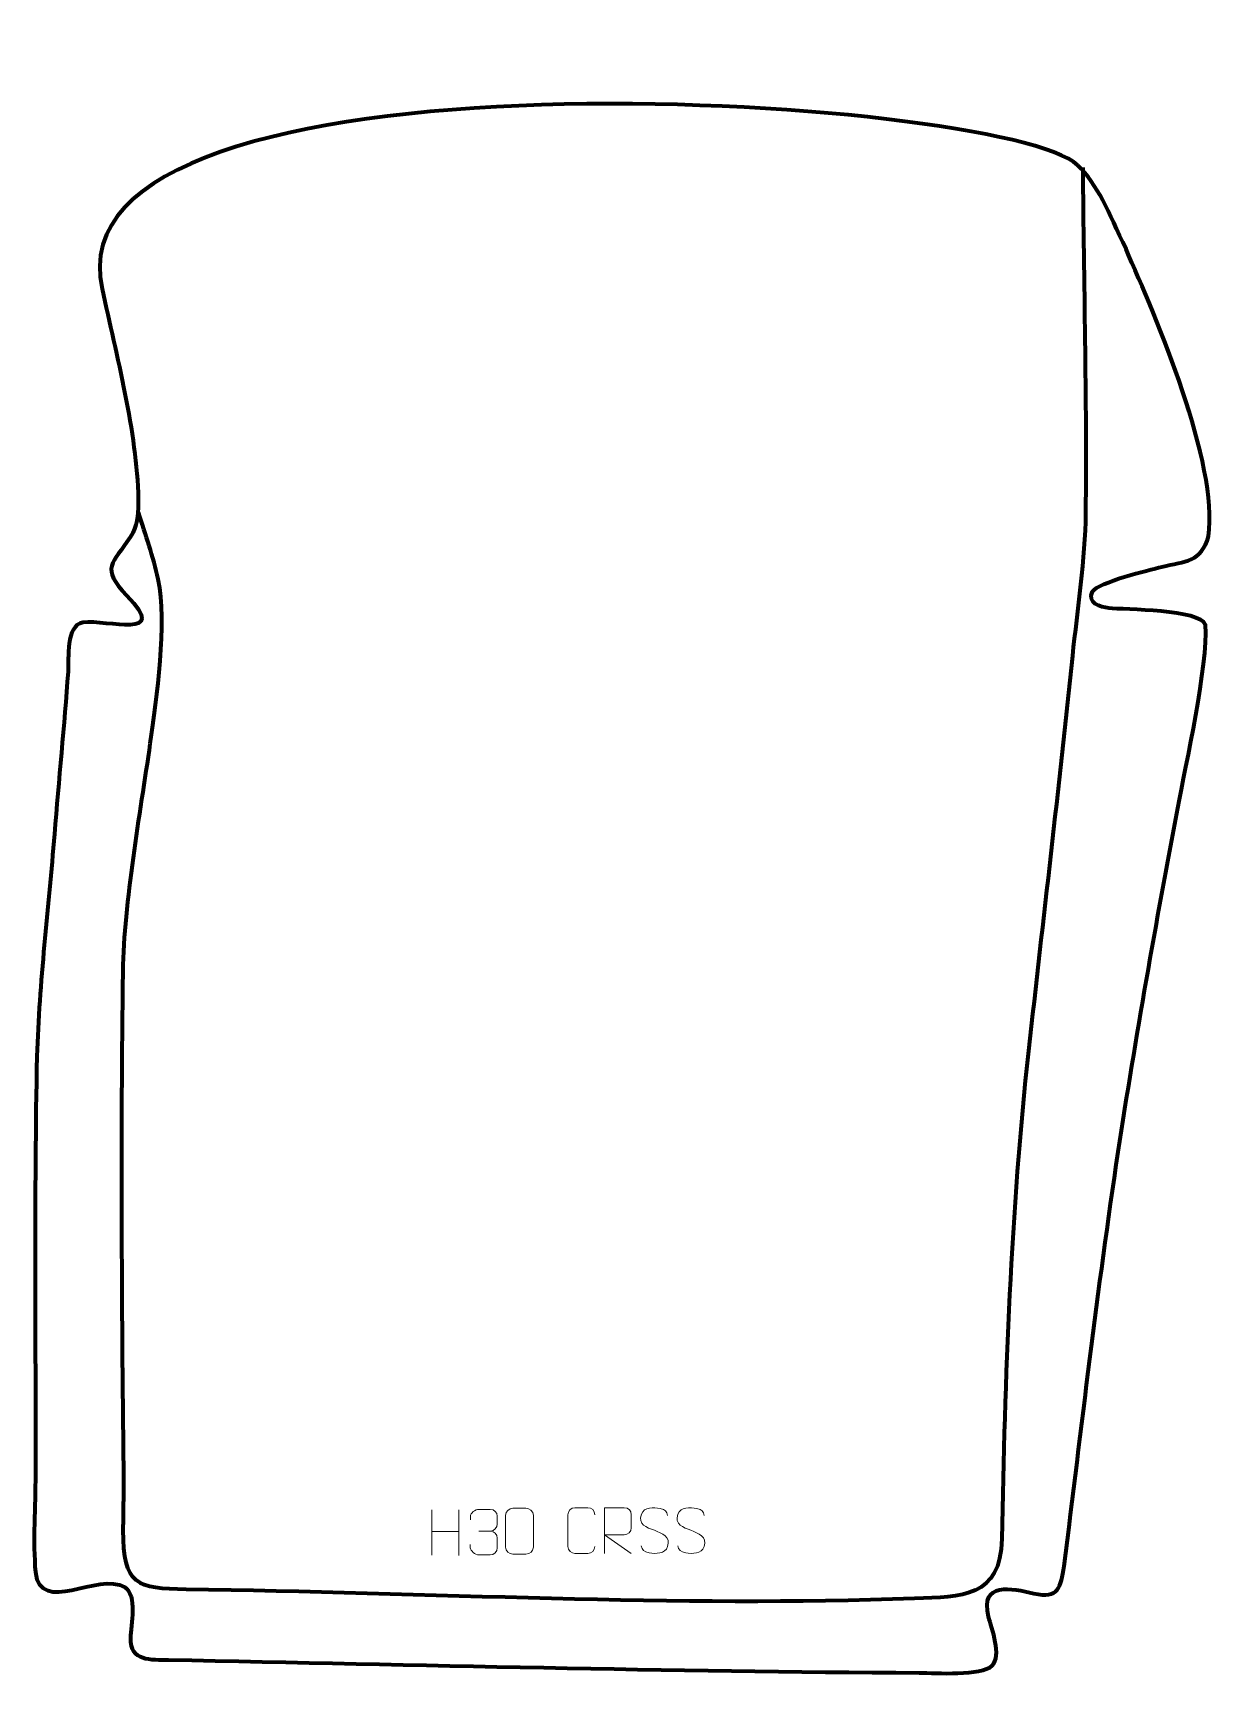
# Model space of a CAD drawing. Header units: millimetres. Extents: x -321 to 329, y -434 to 466.
import ezdxf

# ---------------------------------------------------------------- set-up
doc = ezdxf.new("R2010")
doc.units = ezdxf.units.MM
doc.header["$MEASUREMENT"] = 0
doc.layers.add('layer 2', color=7, linetype='Continuous')
doc.layers.add('layer 3', color=7, linetype='Continuous')

msp = doc.modelspace()

# ---------------------------------------------------------------- linework, layer by layer
at = {"layer": 'layer 2', "color": 142, "lineweight": 158}
msp.add_open_spline([(253.8425, 392.2787), (254.3915, 329.2138), (256.0658, 265.9128), (255.3955, 202.8713), (255.3955, 202.8713), (255.1288, 177.7912), (250.8179, 149.9821), (248.2091, 124.7544), (248.2091, 124.7544), (240.7369, 52.4962), (232.1629, -19.4724), (224.143, -91.6408), (224.143, -91.6408), (214.5142, -178.2865), (211.1578, -271.6512), (209.5204, -358.7529), (209.5204, -358.7529), (208.9104, -391.2068), (187.5706, -390.5789), (161.7874, -391.5158), (161.7874, -391.5158), (33.0324, -396.3967), (-107.2193, -388.2233), (-237.2335, -386.5176), (-237.2335, -386.5176), (-264.2579, -386.1638), (-271.8808, -384.1689), (-271.7514, -354.0925), (-271.7514, -354.0925), (-271.7023, -342.6632), (-271.3246, -331.7708), (-271.4689, -320.2269), (-271.4689, -320.2269), (-272.594, -229.9545), (-273.1142, -138.3783), (-271.8424, -48.1364), (-271.8424, -48.1364), (-271.2674, -9.7065), (-262.4626, 37.721), (-256.9662, 76.8263), (-256.9662, 76.8263), (-253.4795, 101.4437), (-247.6493, 142.8403), (-252.5815, 166.7745), (-252.5815, 166.7745), (-255.4259, 179.0809), (-259.5442, 191.1783), (-263.4117, 203.1974), (-263.4117, 203.1974), (-263.4117, 203.1974), (-263.6882, 204.0648), (-263.6882, 204.0648)], degree=3, knots=[0, 0, 0, 0, 0.07142857, 0.07142857, 0.07142857, 0.07142857, 0.14285714, 0.14285714, 0.14285714, 0.14285714, 0.21428571, 0.21428571, 0.21428571, 0.21428571, 0.28571429, 0.28571429, 0.28571429, 0.28571429, 0.35714286, 0.35714286, 0.35714286, 0.35714286, 0.42857143, 0.42857143, 0.42857143, 0.42857143, 0.5, 0.5, 0.5, 0.5, 0.57142857, 0.57142857, 0.57142857, 0.57142857, 0.64285714, 0.64285714, 0.64285714, 0.64285714, 0.71428571, 0.71428571, 0.71428571, 0.71428571, 0.78571429, 0.78571429, 0.78571429, 0.78571429, 0.85714286, 0.85714286, 0.85714286, 0.85714286, 1, 1, 1, 1], dxfattribs=at)
at = {"layer": 'layer 2', "color": 250, "lineweight": 9}
for points, knots in [([(-13.3511, -362.9403), (-13.4909, -365.2637), (-15.1681, -366.7433), (-17.3158, -366.7541), (-17.3158, -366.7541), (-19.6477, -366.7537), (-21.9796, -366.7537), (-24.3111, -366.7541), (-24.3111, -366.7541), (-26.2361, -366.8595), (-28.2082, -364.975), (-28.197, -362.9577), (-28.197, -362.9577), (-28.1966, -357.1876), (-28.1966, -351.4179), (-28.197, -345.6486), (-28.197, -345.6486), (-28.1928, -343.5105), (-26.4461, -341.7913), (-24.2937, -341.8048), (-24.2937, -341.8048), (-21.968, -341.8048), (-19.6419, -341.8048), (-17.3158, -341.8048), (-17.3158, -341.8048), (-15.3692, -341.7693), (-13.3778, -343.2608), (-13.3511, -345.6984)], [0, 0, 0, 0, 0.125, 0.125, 0.125, 0.125, 0.25, 0.25, 0.25, 0.25, 0.375, 0.375, 0.375, 0.375, 0.5, 0.5, 0.5, 0.5, 0.625, 0.625, 0.625, 0.625, 0.75, 0.75, 0.75, 0.75, 1, 1, 1, 1]), ([(-8.1061, -366.758), (-8.1061, -366.758), (-8.1061, -341.8045), (-8.1061, -341.8045), (-8.1061, -341.8045), (-4.5113, -341.8045), (-0.9158, -341.8045), (2.6794, -341.8045), (2.6794, -341.8045), (5.0047, -341.8422), (6.562, -343.3322), (6.5579, -345.6986), (6.5579, -345.6986), (6.5575, -347.7341), (6.5575, -350.7935), (6.5579, -352.8295), (6.5579, -352.8295), (6.5514, -354.705), (4.7391, -356.6468), (2.7296, -356.6659), (2.7296, -356.6659), (2.7296, -356.6659), (-8.1061, -356.6659), (-8.1061, -356.6659), (-8.1061, -356.6659), (-8.1061, -356.6659), (6.5486, -366.758), (6.5486, -366.758)], [0, 0, 0, 0, 0.125, 0.125, 0.125, 0.125, 0.25, 0.25, 0.25, 0.25, 0.375, 0.375, 0.375, 0.375, 0.5, 0.5, 0.5, 0.5, 0.625, 0.625, 0.625, 0.625, 0.75, 0.75, 0.75, 0.75, 1, 1, 1, 1]), ([(19.2315, -354.1074), (14.9832, -352.637), (10.0751, -350.8412), (12.0802, -345.3209), (12.0802, -345.3209), (13.5837, -341.181), (18.7973, -341.5695), (22.4009, -342.1706), (22.4009, -342.1706), (25.2615, -342.6478), (26.1262, -343.861), (26.4368, -345.9451)], [0, 0, 0, 0, 0.25, 0.25, 0.25, 0.25, 0.5, 0.5, 0.5, 0.5, 1, 1, 1, 1]), ([(39.2315, -354.1074), (34.9832, -352.637), (30.0751, -350.8412), (32.0802, -345.3209), (32.0802, -345.3209), (33.5837, -341.181), (38.7973, -341.5695), (42.4009, -342.1706), (42.4009, -342.1706), (45.2615, -342.6478), (46.1262, -343.861), (46.4368, -345.9451)], [0, 0, 0, 0, 0.25, 0.25, 0.25, 0.25, 0.5, 0.5, 0.5, 0.5, 1, 1, 1, 1]), ([(-81.6163, -348.3532), (-81.6163, -348.3532), (-81.6163, -346.496), (-81.6163, -346.496), (-81.6163, -346.496), (-81.6306, -344.7541), (-78.9661, -342.636), (-76.907, -342.6587), (-76.907, -342.6587), (-74.8429, -342.6587), (-72.7789, -342.6587), (-70.7152, -342.6587), (-70.7152, -342.6587), (-68.5207, -342.6499), (-66.9224, -344.4967), (-66.878, -346.4088), (-66.878, -346.4088), (-66.8784, -347.8439), (-66.8784, -349.279), (-66.878, -350.7145), (-66.878, -350.7145), (-66.9266, -352.368), (-68.5292, -354.598), (-70.7275, -354.588), (-70.7275, -354.588), (-68.5238, -354.5992), (-66.9158, -356.4024), (-66.8618, -358.4619), (-66.8618, -358.4619), (-66.8622, -360.2466), (-66.8622, -362.0313), (-66.8618, -363.8164), (-66.8618, -363.8164), (-66.8517, -365.8778), (-68.9066, -367.6409), (-70.7275, -367.6328), (-70.7275, -367.6328), (-72.7928, -367.6325), (-74.858, -367.6325), (-76.9236, -367.6328), (-76.9236, -367.6328), (-79.0922, -367.6213), (-81.6232, -365.2211), (-81.6418, -363.7593), (-81.6418, -363.7593), (-81.6418, -363.7593), (-81.6418, -361.8507), (-81.6418, -361.8507)], [0, 0, 0, 0, 0.07692308, 0.07692308, 0.07692308, 0.07692308, 0.15384615, 0.15384615, 0.15384615, 0.15384615, 0.23076923, 0.23076923, 0.23076923, 0.23076923, 0.30769231, 0.30769231, 0.30769231, 0.30769231, 0.38461538, 0.38461538, 0.38461538, 0.38461538, 0.46153846, 0.46153846, 0.46153846, 0.46153846, 0.53846154, 0.53846154, 0.53846154, 0.53846154, 0.61538462, 0.61538462, 0.61538462, 0.61538462, 0.69230769, 0.69230769, 0.69230769, 0.69230769, 0.76923077, 0.76923077, 0.76923077, 0.76923077, 0.84615385, 0.84615385, 0.84615385, 0.84615385, 1, 1, 1, 1]), ([(-58.2932, -342.0887), (-55.9182, -342.0887), (-53.5427, -342.0887), (-51.1673, -342.0887), (-51.1673, -342.0887), (-49.1793, -342.053), (-47.1456, -343.5529), (-47.1184, -346.0042), (-47.1184, -346.0042), (-47.1188, -351.7834), (-47.1188, -357.5629), (-47.1184, -363.3428), (-47.1184, -363.3428), (-47.2611, -365.6793), (-48.9739, -367.1671), (-51.1673, -367.178), (-51.1673, -367.178), (-53.5486, -367.1776), (-55.93, -367.1776), (-58.311, -367.178), (-58.311, -367.178), (-60.2769, -367.284), (-62.2908, -365.3889), (-62.2794, -363.3603), (-62.2794, -363.3603), (-62.279, -357.5579), (-62.279, -351.7558), (-62.2794, -345.9541), (-62.2794, -345.9541), (-62.2751, -343.804), (-60.4913, -342.0751), (-58.2932, -342.0887)], [0, 0, 0, 0, 0.11111111, 0.11111111, 0.11111111, 0.11111111, 0.22222222, 0.22222222, 0.22222222, 0.22222222, 0.33333333, 0.33333333, 0.33333333, 0.33333333, 0.44444444, 0.44444444, 0.44444444, 0.44444444, 0.55555556, 0.55555556, 0.55555556, 0.55555556, 0.66666667, 0.66666667, 0.66666667, 0.66666667, 0.77777778, 0.77777778, 0.77777778, 0.77777778, 1, 1, 1, 1]), ([(19.2315, -354.1075), (23.2501, -355.7542), (28.2796, -357.6425), (26.4456, -363.0028), (26.4456, -363.0028), (24.9858, -367.2692), (20.075, -367.0125), (16.3489, -366.4578), (16.3489, -366.4578), (13.5989, -366.048), (12.378, -364.8345), (12, -362.7223)], [0, 0, 0, 0, 0.25, 0.25, 0.25, 0.25, 0.5, 0.5, 0.5, 0.5, 1, 1, 1, 1]), ([(39.2315, -354.1075), (43.2501, -355.7542), (48.2796, -357.6425), (46.4456, -363.0028), (46.4456, -363.0028), (44.9858, -367.2692), (40.075, -367.0125), (36.3489, -366.4578), (36.3489, -366.4578), (33.5989, -366.048), (32.378, -364.8345), (32, -362.7223)], [0, 0, 0, 0, 0.25, 0.25, 0.25, 0.25, 0.5, 0.5, 0.5, 0.5, 1, 1, 1, 1])]:
    msp.add_open_spline(points, degree=3, knots=knots, dxfattribs=at)
for points in [[(-102.6493, -342.9571), (-102.6493, -342.9571), (-102.6493, -367.7346), (-102.6493, -367.7346)], [(-88.006, -342.9571), (-88.006, -342.9571), (-88.006, -367.9106), (-88.006, -367.9106)], [(-102.6493, -354.8394), (-102.6493, -354.8394), (-88.006, -354.839), (-88.006, -354.839)], [(-76.9066, -354.5984), (-76.9066, -354.5984), (-70.7102, -354.5984), (-70.7102, -354.5984)]]:
    msp.add_open_spline(points, degree=3, dxfattribs=at)
at = {"layer": 'layer 3', "color": 242, "lineweight": 158}
msp.add_open_spline([(250.9707, 393.5315), (262.4013, 382.5882), (267.6791, 368.4876), (277.5751, 347.4978), (277.5751, 347.4978), (294.0273, 310.2727), (328.6021, 229.699), (322.7514, 190.3712), (322.7514, 190.3712), (318.8144, 175.7692), (310.271, 176.7671), (297.1153, 173.4698), (297.1153, 173.4698), (290.4248, 171.793), (262.1709, 165.0881), (259.3055, 159.932), (259.3055, 159.932), (255.8642, 153.7395), (263.6864, 151.5246), (268.0779, 150.8713), (268.0779, 150.8713), (277.0201, 150.0213), (318.2575, 150.2184), (321.0986, 141.7158), (321.0986, 141.7158), (322.7202, 120.0029), (310.4374, 65.2149), (305.9095, 41.312), (305.9095, 41.312), (294.2263, -20.9095), (282.8739, -84.3298), (273.3235, -146.8929), (273.3235, -146.8929), (261.906, -222.5591), (253.2276, -297.9649), (243.6969, -373.824), (243.6969, -373.824), (241.7831, -385.5556), (240.7356, -391.7078), (227.1304, -388.6987), (227.1304, -388.6987), (214.8343, -385.9555), (197.5513, -381.8788), (202.3016, -401.5086), (202.3016, -401.5086), (204.0278, -407.881), (209.7408, -423.0191), (204.2345, -428.2326), (204.2345, -428.2326), (198.1475, -433.9959), (173.7448, -432.2229), (164.2949, -432.1747), (164.2949, -432.1747), (27.1432, -431.3797), (-109.9457, -427.7458), (-247.0659, -425.0572), (-247.0659, -425.0572), (-256.4616, -424.9484), (-268.223, -425.9191), (-267.8729, -413.1828), (-267.8729, -413.1828), (-267.4566, -406.2783), (-264.0372, -389.4091), (-271.0013, -385.2675), (-271.0013, -385.2675), (-285.481, -376.6564), (-317.2248, -400.7646), (-319.9083, -377.1087), (-319.9083, -377.1087), (-321.3077, -360.204), (-319.9425, -340.9092), (-319.9006, -323.6397), (-319.9006, -323.6397), (-319.7348, -247.4057), (-320.7462, -170.7003), (-319.0826, -94.5269), (-319.0826, -94.5269), (-317.8767, -54.3313), (-312.7711, -13.2026), (-309.5013, 27.0176), (-309.5013, 27.0176), (-307.0888, 56.6607), (-304.2189, 86.4835), (-302.0111, 116.0959), (-302.0111, 116.0959), (-301.639, 123.1639), (-303.2413, 141.3519), (-293.966, 143.0224), (-293.966, 143.0224), (-280.4272, 144.6957), (-246.0085, 133.1054), (-269.7664, 157.788), (-269.7664, 157.788), (-284.5491, 173.1461), (-277.7259, 175.0727), (-267.9346, 189.8022), (-267.9346, 189.8022), (-263.9069, 195.8612), (-263.668, 201.2961), (-263.5717, 208.4114), (-263.5717, 208.4114), (-263.5717, 208.4114), (-263.574, 210.5629), (-263.574, 210.5629), (-263.574, 210.5629), (-264.3825, 247.5865), (-275.5397, 289.1979), (-283.3866, 325.6646), (-283.3866, 325.6646), (-314.1701, 465.9356), (211.2131, 431.595), (250.9707, 393.5315)], degree=3, knots=[0, 0, 0, 0, 0.03448276, 0.03448276, 0.03448276, 0.03448276, 0.06896552, 0.06896552, 0.06896552, 0.06896552, 0.10344828, 0.10344828, 0.10344828, 0.10344828, 0.13793103, 0.13793103, 0.13793103, 0.13793103, 0.17241379, 0.17241379, 0.17241379, 0.17241379, 0.20689655, 0.20689655, 0.20689655, 0.20689655, 0.24137931, 0.24137931, 0.24137931, 0.24137931, 0.27586207, 0.27586207, 0.27586207, 0.27586207, 0.31034483, 0.31034483, 0.31034483, 0.31034483, 0.34482759, 0.34482759, 0.34482759, 0.34482759, 0.37931034, 0.37931034, 0.37931034, 0.37931034, 0.4137931, 0.4137931, 0.4137931, 0.4137931, 0.44827586, 0.44827586, 0.44827586, 0.44827586, 0.48275862, 0.48275862, 0.48275862, 0.48275862, 0.51724138, 0.51724138, 0.51724138, 0.51724138, 0.55172414, 0.55172414, 0.55172414, 0.55172414, 0.5862069, 0.5862069, 0.5862069, 0.5862069, 0.62068966, 0.62068966, 0.62068966, 0.62068966, 0.65517241, 0.65517241, 0.65517241, 0.65517241, 0.68965517, 0.68965517, 0.68965517, 0.68965517, 0.72413793, 0.72413793, 0.72413793, 0.72413793, 0.75862069, 0.75862069, 0.75862069, 0.75862069, 0.79310345, 0.79310345, 0.79310345, 0.79310345, 0.82758621, 0.82758621, 0.82758621, 0.82758621, 0.86206897, 0.86206897, 0.86206897, 0.86206897, 0.89655172, 0.89655172, 0.89655172, 0.89655172, 0.93103448, 0.93103448, 0.93103448, 0.93103448, 1, 1, 1, 1], dxfattribs=at)

doc.saveas('drawing.dxf')
